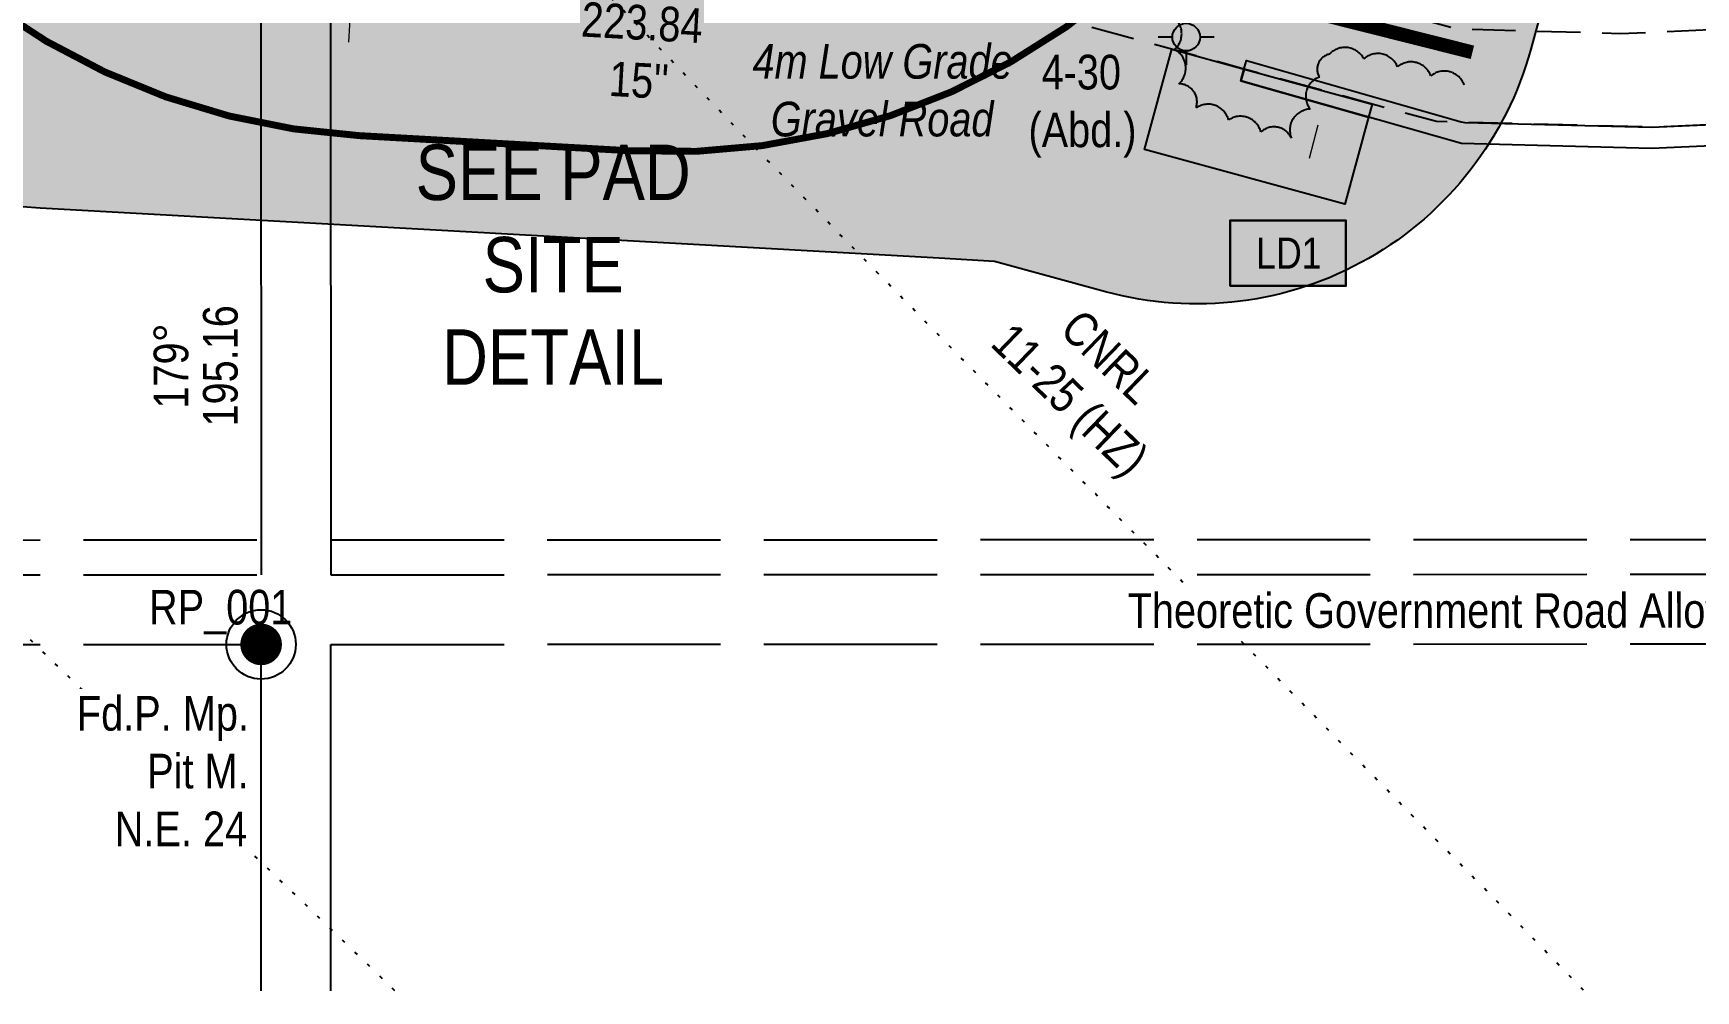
# Model space of a CAD drawing. Extents: x 492570 to 504268, y 6024618 to 6032974.
# Drawn here: x 499835.3 to 500315.1, y 6026245.6 to 6026521.9 of the extents above; entities that cross this region are included whole.
import ezdxf
from ezdxf.enums import TextEntityAlignment as Align

# ---------------------------------------------------------------- set-up
doc = ezdxf.new("R2010")
doc.units = 0
doc.header["$LTSCALE"] = 5
doc.header["$PDMODE"] = 34
doc.header["$PDSIZE"] = 0.03
for name, pattern in [('0', [1, 1, 0]), ('foc-ACCESSROAD', [3.75, 2.5, -1.25]), ('foc-BUFFER', [16.75, 15, -1.75]), ('foc-DOT', [1, 0.2, -0.8]), ('foc-UNSURVEYED', [12.5, 10, -2.5])]:
    doc.linetypes.add(name, pattern=pattern)
doc.layers.get('Defpoints').update_dxf_attribs({"color": 9})
for name, color, linetype in [('35', 37, 'Continuous'), ('AS-ROADS', 254, 'Continuous'), ('AUX-BUFFER', 7, 'foc-BUFFER'), ('DETAIL-HZ-Existing', 8, 'foc-DOT'), ('DRILL-T', 8, 'Continuous'), ('F-AR', 190, 'foc-ACCESSROAD'), ('F-RW', 190, 'Continuous'), ('F-WS-S', 8, 'Continuous'), ('L-BD', 7, 'Continuous'), ('L-DETAIL-T', 3, 'Continuous'), ('L-MON', 1, 'Continuous'), ('L-ROAD-T', 7, 'Continuous'), ('L-SEC', 7, 'Continuous'), ('L-USEC', 7, 'foc-UNSURVEYED'), ('P-BUFFER-H 30m', 51, 'Continuous'), ('P-TEMP-BLOCKS', 250, 'Continuous'), ('P-TEMP-BLUE', 146, 'Continuous'), ('P-WORKAREA', 113, 'Continuous'), ('P-WORKAREA-H', 111, 'Continuous'), ('T-BUSH', 110, '0')]:
    doc.layers.add(name, color=color, linetype=linetype)
for name, color, linetype, lineweight in [('F-AR-T', 190, 'Continuous', 9), ('F-WS-T', 190, 'Continuous', 9), ('T-TEXT', 48, 'Continuous', 18)]:
    doc.layers.add(name, color=color, linetype=linetype, lineweight=lineweight)
doc.layers.add('P-TEMP-BLUE-H', color=7, linetype='Continuous', true_color=0x99e6ff)
doc.styles.add('80', font='ARIALN.TTF', dxfattribs={"height": 10})
doc.styles.add('80CG', font='ARIALN.TTF', dxfattribs={"height": 10})
doc.styles.add('80L', font='ARIALN.TTF', dxfattribs={"height": 10})
doc.dimstyles.new('Compass 5 000', dxfattribs={"dimscale": 5, "dimtxt": 9, "dimasz": 2, "dimexe": 0.2, "dimexo": 0.0625, "dimgap": 0.5, "dimtad": 0, "dimtih": 1, "dimtoh": 1, "dimzin": 0, "dimdsep": 46, "dimtxsty": '80CG', "dimcen": 0.1, "dimse1": 1, "dimse2": 1, "dimclrd": 256, "dimclrt": 256, "dimaunit": 1, "dimadec": 4, "dimazin": 0, "dimtfac": 0.06, "dimtofl": 0, "dimtmove": 0, "dimatfit": 1, "dimfxl": 0.2, "dimtolj": 1, "dimtzin": 0, "dimlwd": -1, "dimarcsym": 0})

# ---------------------------------------------------------------- blocks, each defined once
blk = doc.blocks.new('fdia')
at = {"color": 255, "const_width": 1}
blk.add_lwpolyline([(-0.5, 0, 1), (0.5, 0, 1)], format="xyb", close=True, dxfattribs=at)
blk = doc.blocks.new('Fdiaa')
blk.add_blockref('fdia', (0, 0))
blk = doc.blocks.new('fdib')
at = {"color": 1, "const_width": 1.6}
blk.add_lwpolyline([(-0.3999999999996362, 0, 0.9999999999999998), (0.3999999999996362, 0, 1)], format="xyb", close=True, dxfattribs=at)
at = {"color": 1}
blk.add_circle((0, 0), 0.8, dxfattribs=at)
blk = doc.blocks.new('Fdibb')
blk.add_blockref('fdib', (0, 0))
blk = doc.blocks.new('fdicc')
for name in ['Fdibb', 'Fdiaa']:
    blk.add_blockref(name, (0, 0))
blk = doc.blocks.new('FDI')
blk.add_blockref('fdicc', (0, 0))
blk = doc.blocks.new('*D73')
at = {"layer": 'Defpoints', "color": 0, "transparency": 16777216}
for p in [(499929.0115203633, 6026566.585388045), (500057.9738313024, 6026559.24826827), (500056.4238143679, 6026532.004094532)]:
    blk.add_point(p, dxfattribs=at)
at = {"layer": 'F-AR-T', "transparency": 16777216}
for p, q in [((499929.579537004, 6026576.569242867), (499932.7163367888, 6026631.703813606)), ((499932.7163367888, 6026631.703813606), (499942.7163367888, 6026631.703813606)), ((499926.8934867881, 6026529.357359485), (499926.3254701475, 6026519.373504664))]:
    blk.add_line(p, q, dxfattribs=at)
for points in [[(499927.9155612005, 6026576.663912307), (499931.2435128075, 6026576.474573426), (499929.0115203633, 6026566.585388045)], [(499925.2295109846, 6026529.452028925), (499928.5574625917, 6026529.262690044), (499927.4615034288, 6026539.341214307)]]:
    blk.add_solid(points, dxfattribs=at)
at = {"layer": 'F-AR-T', "transparency": 16777216, "insert": (499977.0171553432, 6026631.703813605), "char_height": 10, "attachment_point": 5, "style": '80CG'}
blk.add_mtext('\\A1;Procyon\\P27.43 A/R\\PLOC 122123', dxfattribs=at)
blk = doc.blocks.new('*D74')
at = {"layer": 'Defpoints', "color": 0, "transparency": 16777216}
for p in [(500215.7718497535, 6026531.519706684), (500216.7654518192, 6026531.253865927), (500209.686273427, 6026504.794844543)]:
    blk.add_point(p, dxfattribs=at)
at = {"layer": 'F-AR-T', "transparency": 16777216}
for p, q in [((500218.3564649628, 6026541.179922221), (500223.1153580738, 6026558.966683285)), ((500223.1153580738, 6026558.966683285), (500233.1153580738, 6026558.966683285)), ((500206.1080561519, 6026495.400469762), (500203.5234409428, 6026485.740254225))]:
    blk.add_line(p, q, dxfattribs=at)
for points in [[(500216.74642904, 6026541.610691423), (500219.9665008858, 6026540.74915302), (500215.7718497535, 6026531.519706684)], [(500204.498020229, 6026495.831238964), (500207.7180920749, 6026494.969700561), (500208.6926713613, 6026505.060685299)]]:
    blk.add_solid(points, dxfattribs=at)
at = {"layer": 'F-AR-T', "transparency": 16777216, "insert": (500267.4161766287, 6026558.966683285), "char_height": 10, "attachment_point": 5, "style": '80CG'}
blk.add_mtext('\\A1;Procyon\\P27.43 A/R\\PLOC 122346', dxfattribs=at)
blk = doc.blocks.new('GABD')
for p, q in [((0, 0.8077887898252811), (0, 1.615577579648743)), ((-0.8077887898243716, 0), (-1.615577579648743, 0)), ((1.615577579648743, 0), (0.8077887898243716, 0)), ((0, -0.8077887898252811), (0, -1.615577579648743))]:
    blk.add_line(p, q)
blk.add_circle((0, 0), 0.8)
blk = doc.blocks.new('Temp_Area5')
at = {"true_color": 0x99e6ff}
h = blk.add_hatch(color=141, dxfattribs=at)
h.dxf.hatch_style = 1
h.paths.add_polyline_path([(-16.82711371331243, -9.436567862801894), (16.33187767662457, -9.436567862801894), (16.33187767662457, 9.053714016554295), (-16.82711371331243, 9.053714016554295)])
at = {"color": 250}
for points in [[(-17.02711371331247, -9.636567862801712), (16.53187767662462, -9.636567862801712), (16.53187767662462, 9.253714016554113), (-17.02711371331247, 9.253714016554113)], [(-16.92711371331245, -9.536567862801803), (16.43187767662459, -9.536567862801803), (16.43187767662459, 9.153714016554204), (-16.92711371331245, 9.153714016554204)]]:
    blk.add_lwpolyline(points, close=True, dxfattribs=at)
at = {"color": 250, "style": '80L'}
blk.add_attdef('TEMPORARY', text='', height=9, dxfattribs=at).set_placement((0.001048257894581184, -0.1484938545327168), align=Align.MIDDLE_CENTER)

msp = doc.modelspace()

# ---------------------------------------------------------------- hatches: boundary and pattern name
at = {"layer": 'P-BUFFER-H 30m'}
h = msp.add_hatch(color=256, dxfattribs=at)
h.dxf.hatch_style = 1
edge = h.paths.add_edge_path()
edge.add_line((500212.5608724068, 6026737.351633638), (500223.3037678244, 6026734.413624844))
edge.add_arc((500196.9382626591, 6026638.007560627), 99.94633100035736, -15.295460538249415, 74.70453946071763, ccw=False)
edge.add_line((500293.3443268763, 6026611.642055463), (500267.5588628262, 6026517.35692466))
edge.add_arc((500171.1527986091, 6026543.722429823), 99.9463310000498, 254.70453946168328, 344.70453946174183, ccw=False)
edge.add_line((500144.7872934454, 6026447.316365606), (500112.7462786423, 6026456.079066869))
edge.add_line((500112.7462786423, 6026456.079066869), (500096.8297106542, 6026456.971571152))
edge.add_line((500096.8297106542, 6026456.971571152), (499837.3870142811, 6026471.439717744))
edge.add_arc((499842.9519999998, 6026571.230999999), 99.94633099912883, 176.8161570979199, 266.8081351912604, ccw=False)
edge.add_line((499743.1599395756, 6026576.782014017), (499754.8169395778, 6026786.343014018))
edge.add_arc((499854.6090000013, 6026780.792000001), 99.94633099910538, 86.81151094927668, 176.8161570989638, ccw=False)
edge.add_line((499860.1681061985, 6026880.583609962), (500119.6321061985, 6026866.129609961))
edge.add_arc((500114.0730000013, 6026766.338), 99.94633099940184, -3.1852507647082007, 86.81151094924343, ccw=False)
edge.add_line((500213.8649239967, 6026760.78453391), (500212.5608724065, 6026737.351633638))
at = {"layer": 'P-TEMP-BLUE-H'}
h = msp.add_hatch(color=256, dxfattribs=at)
h.dxf.hatch_style = 1
h.paths.add_polyline_path([(500183.8218485499, 6026508.147225408), (500184.7926393463, 6026511.579139427), (500163.9263626785, 6026517.28572988), (500156.0203506913, 6026488.362915253), (500213.8639896787, 6026472.54361203), (500220.7400194473, 6026497.698409998)])
at = {"layer": 'P-WORKAREA-H'}
h = msp.add_hatch(color=256, dxfattribs=at)
h.dxf.hatch_style = 1
h.paths.add_polyline_path([(500184.7926393462, 6026511.579139427), (500221.7700016666, 6026501.466426644), (500220.7400194473, 6026497.698409998), (500183.8218485499, 6026508.147225408)])

# ---------------------------------------------------------------- linework, layer by layer
at = {"layer": '35', "color": 3}
msp.add_circle((499901.106, 6026345.53), 9.999999999999911, dxfattribs=at)
at = {"layer": 'AS-ROADS', "const_width": 3.997853239999951, "flags": 128}
msp.add_lwpolyline([(500250.682, 6026516.41), (500189.346, 6026531.847), (500171.913, 6026534.844), (500146.277, 6026538.264), (500119.018, 6026541.235), (500056.1780000022, 6026546.018), (500005.132, 6026549.345), (499933.375, 6026552.626), (499845.3, 6026557.623), (499770.811, 6026562.068)], dxfattribs=at)
at = {"layer": 'AUX-BUFFER', "color": 251, "linetype": 'foc-BUFFER', "const_width": 1.99892661999998, "flags": 128}
msp.add_lwpolyline([(500029.9755603327, 6026887.15928192), (499951.5929299702, 6026891.53203398, 1.000541562565846), (499929.3786570988, 6026492.364371736), (500007.729627755, 6026487.993371213, 1.00046220934177)], format="xyb", close=True, dxfattribs=at)
at = {"layer": 'DETAIL-HZ-Existing', "flags": 128}
for points in [[(500282.7610991068, 6026245.729188072), (500277.1020962188, 6026251.498086534), (500258.315674929, 6026270.851656627), (500238.8391030366, 6026290.545079637), (500218.8422741095, 6026310.848307794), (500200.1158398354, 6026330.001950837), (500180.0290133742, 6026350.445097952), (500161.2726485063, 6026369.35878429), (500141.8661453997, 6026388.952150573), (500122.4494804402, 6026408.625600873), (500103.102926299, 6026428.24906525), (500084.2465333155, 6026447.422765854), (500044.8029936464, 6026487.769307969), (500025.7964240244, 6026507.4229245), (499987.5129744249, 6026547.469993), (499968.5063144717, 6026567.153557668), (499910.9559431231, 6026627.584235755), (499891.9592410937, 6026647.677808109), (499873.6229038598, 6026666.501654781), (499854.5261322624, 6026686.595275191), (499834.3989353197, 6026707.85854781), (499815.4821906654, 6026727.922172342), (499796.6954205406, 6026747.945924797), (499773.8674838334, 6026771.578253303), (499739.1253320845, 6026807.716626933), (499719.9986809897, 6026827.490141168), (499700.2120463845, 6026847.163415647), (499680.3556095153, 6026866.316827084), (499660.8693130502, 6026885.070290327), (499641.0128149019, 6026904.213525698), (499621.0964203115, 6026923.386895039), (499581.3234884556, 6026961.803543601), (499541.6406326306, 6027000.160224001), (499521.443956501, 6027019.793371263), (499501.9876167787, 6027038.696833725), (499462.0047799636, 6027076.853403686), (499442.1983243979, 6027096.026765015), (499421.7717739686, 6027115.509837865), (499381.1190973693, 6027153.346196396), (499348.4484618582, 6027184.805129814), (499321.8096627787, 6027211.056290487), (499302.0131548734, 6027230.319609243), (499241.6440836429, 6027287.089251925), (499202.0014424841, 6027324.725983957), (499162.3684540453, 6027363.292702497), (499142.7119636651, 6027382.556133219), (499085.7917292235, 6027442.76704593), (499048.4878692474, 6027483.844606966), (499039.0141032759, 6027494.80146105), (499031.2309221927, 6027504.398840114)], [(499939.6875434207, 6026245.597253551), (499915.703482673, 6026268.738291462), (499895.647049584, 6026287.961521936), (499875.7406071052, 6026307.05476492), (499855.9241496951, 6026326.208176717), (499835.9877160547, 6026345.451360877), (499815.8412311563, 6026364.744600053), (499795.8447934942, 6026383.797806182), (499775.9284007165, 6026402.831068181), (499755.9519773882, 6026421.96445019), (499735.9255892679, 6026441.157673558), (499716.1391297883, 6026460.281094143), (499697.262942494, 6026478.674624674), (499676.506135046, 6026498.787674047), (499616.6868320271, 6026556.257591498), (499597.0203544956, 6026575.560883897), (499577.2037840297, 6026594.994235892), (499537.7208596175, 6026633.480982206), (499517.864332583, 6026652.894234939), (499497.9279387437, 6026672.027633666), (499478.0414066346, 6026691.310880443), (499458.3149636526, 6026710.414275399), (499418.572250732, 6026748.230920567), (499398.3256883121, 6026767.754121179), (499378.5392657641, 6026786.927412514), (499358.2728574025, 6026806.040661425), (499338.6763830445, 6026825.213988376), (499318.8697640415, 6026844.957344359), (499299.193293997, 6026864.120728113), (499279.3368092897, 6026883.394046624), (499239.363966447, 6026921.640675549), (499219.5475133195, 6026940.824010505), (499199.9910160158, 6026959.927384906), (499158.4886288643, 6026996.823534577), (499138.1134079965, 6027012.41660576), (499115.8780045503, 6027028.499037586), (499094.3922251406, 6027045.921760845), (499074.125997834, 6027064.344969518), (499053.9395728703, 6027083.548127744), (499014.6964374701, 6027122.404992959), (498995.0799174565, 6027141.948435567), (498975.7333186821, 6027161.611960396), (498956.8966170616, 6027181.355564195), (498937.4998163932, 6027201.509175435), (498918.2531664002, 6027221.342716647), (498899.0364960683, 6027241.216277385), (498860.8331143298, 6027280.94355747), (498851.8299328223, 6027290.380426751), (498826.8011321518, 6027316.562080425)]]:
    msp.add_lwpolyline(points, dxfattribs=at)
at = {"layer": 'F-AR', "flags": 128}
msp.add_lwpolyline([(500822.959637527, 6026477.2306035), (500768.7978870969, 6026487.301225697), (500741.5958830959, 6026492.359048993), (500723.0489253501, 6026493.363240294), (500613.7200709209, 6026499.284558671), (500564.072237063, 6026499.501516759), (500556.9961761499, 6026499.532270816), (500435.5564693244, 6026500.061758105), (500424.2345060436, 6026500.111627991), (500407.6250912568, 6026499.385844797), (500398.3854690488, 6026498.982267755), (500390.2246627598, 6026498.626932696), (500302.3284601957, 6026494.788376009), (500248.4572817467, 6026496.197858744), (500240.2911592225, 6026496.411516753), (500184.7933803557, 6026511.581758996), (500124.441, 6026528.079), (500124.381, 6026555.53), (500128.8740000022, 6026555.285), (500246.263, 6026523.181), (500250.3591893945, 6026523.066135868), (500293.4046580265, 6026521.859067569), (500394.9094146309, 6026526.292833172), (500403.0793403299, 6026526.649578317), (500423.6956506865, 6026527.5502284), (500509.1741884834, 6026527.176989748), (500516.2531849266, 6026527.145561677), (500540.994806588, 6026527.037846969), (500548.0708248648, 6026527.007068148), (500614.5220581172, 6026526.716212128), (500723.0407884861, 6026520.839914272), (500744.8582210419, 6026519.658137486), (500770.2936746958, 6026514.928150416), (500822.9500542441, 6026505.137648975)], dxfattribs=at)
at = {"layer": 'F-RW'}
msp.add_lwpolyline([(500389.2075122853, 6026492.474921685), (500302.3845800917, 6026488.683786315), (500247.4918562277, 6026490.126935095), (500183.8218485499, 6026508.147225408), (500184.9465872046, 6026512.123371836), (500185.4824154811, 6026514.01793291), (500247.4438046911, 6026496.344299675), (500248.4572817467, 6026496.197858744), (500302.3284601957, 6026494.788376009), (500390.2246627598, 6026498.626932696)], dxfattribs=at)
at = {"layer": 'L-SEC'}
for p, q in [((499900.9470000022, 6027169.778), (499901.102121451, 6026365.636203288)), ((499921.0532025534, 6027169.783860355), (499921.2083238661, 6026365.643285906)), ((499901.1232232525, 6026245.583668302), (499901.106, 6026345.53)), ((499921.2294256372, 6026245.591334863), (499921.2122031088, 6026345.533464801))]:
    msp.add_line(p, q, dxfattribs=at)
at = {"layer": 'L-USEC'}
for p, q in [((499099.8887985612, 6026375.388298132), (499901.0944984444, 6026375.693800503)), ((499099.8887734918, 6026365.330698123), (499901.0983334396, 6026365.636201946)), ((499099.8887233754, 6026345.224493235), (499901.106, 6026345.53))]:
    msp.add_line(p, q, dxfattribs=at)
at = {"layer": 'L-USEC', "flags": 128}
for points in [[(499901.0953744889, 6026375.693800825), (499901.1001813088, 6026375.693802518)], [(499921.2063837239, 6026375.700885136), (500723.0480689563, 6026375.983342173)], [(499901.0989173821, 6026365.636202159), (499901.102121451, 6026365.636203289)], [(499921.2083238661, 6026365.643285906), (500723.0515227369, 6026365.925743476)], [(499921.2121960544, 6026345.537082615), (500723.0584272112, 6026345.819541253)]]:
    msp.add_lwpolyline(points, dxfattribs=at)
at = {"layer": 'P-BUFFER-H 30m', "flags": 128}
msp.add_lwpolyline([(500212.5608724068, 6026737.351633638), (500223.3037678244, 6026734.413624844, -0.4142135623682421), (500293.3443268763, 6026611.642055463), (500267.5588628262, 6026517.35692466, -0.4142135623725459), (500144.7872934454, 6026447.316365606), (500112.7462786423, 6026456.079066869), (500096.8297106542, 6026456.971571152), (499837.3870142811, 6026471.439717744, -0.414172555371662), (499743.1599395756, 6026576.782014017), (499754.8169395778, 6026786.343014018, -0.4142373134629334), (499860.1681061985, 6026880.583609962), (500119.6321061985, 6026866.129609961, -0.4141970085094371), (500213.8649239967, 6026760.78453391), (500212.5608724065, 6026737.351633638)], format="xyb", dxfattribs=at)
at = {"layer": 'P-TEMP-BLUE', "flags": 128}
msp.add_lwpolyline([(500163.9263626785, 6026517.28572988), (500184.7926393462, 6026511.579139427), (500183.8218485499, 6026508.147225408), (500220.7400194475, 6026497.698409998), (500213.8639896787, 6026472.54361203), (500156.0203506913, 6026488.362915253)], close=True, dxfattribs=at)
at = {"layer": 'P-WORKAREA', "flags": 128}
msp.add_lwpolyline([(500184.7926393462, 6026511.579139427), (500221.7700016666, 6026501.466426644), (500220.7400194473, 6026497.698409998), (500183.8218485499, 6026508.147225408)], close=True, dxfattribs=at)
at = {"layer": 'T-BUSH', "flags": 128}
msp.add_lwpolyline([(500248.3272699927, 6026506.963753774, 0.52056705), (500238.6864492417, 6026509.599520465, 0.52056705), (500229.0456284925, 6026512.235287157, 0.52056705), (500219.3334228417, 6026514.520975111, 0.52056705), (500209.430309251, 6026515.870431316, 0.52056705), (500206.5216302163, 6026509.240622009, 0.52056705), (500203.852192801, 6026500.040529029, 0.52056705), (500198.4341455484, 6026491.641871114, 0.52056705), (500189.6502878742, 6026493.382161064, 0.52056705), (500180.2852077399, 6026496.873287655, 0.52056705), (500170.9201276056, 6026500.364414248, 0.52056705), (500165.9303106945, 6026507.296692314, 0.52056705), (500164.744355604, 6026517.220713743, 0.52056705), (500163.5584005135, 6026527.144735172, 0.52056705), (500154.381880967, 6026528.959059109, 0.52056705), (500144.439756374, 6026529.981477447, 0.52056705), (500134.488678752, 6026530.913542348, 0.52056705), (500124.5376011262, 6026531.845607221, 0.52056705), (500114.5863318376, 6026532.775589008, 0.52056705), (500104.6322494781, 6026533.674997249, 0.52056705), (500094.6781671204, 6026534.574405489, 0.52056705), (500084.7240847591, 6026535.47381373, 0.52056705), (500074.7700023996, 6026536.37322197, 0.52056705), (500064.81592004, 6026537.272630211, 0.52056705), (500054.8539926338, 6026538.056907791, 0.52056705), (500044.8699133382, 6026538.516093398, 0.52056705), (500034.8858340427, 6026538.975279007, 0.52056705), (500024.9017547471, 6026539.434464616, 0.52056705), (500014.9176754534, 6026539.893650224, 0.52056705), (500004.934050606, 6026540.361976367, 0.52056705), (499994.953661607, 6026540.895386371, 0.52056705), (499984.973272608, 6026541.428796375, 0.52056705), (499974.992883609, 6026541.962206379, 0.52056705), (499965.01249461, 6026542.495616384, 0.52056705), (499955.0321056111, 6026543.029026388, 0.52056705), (499945.0517166121, 6026543.562436392, 0.52056705), (499935.0713276131, 6026544.095846396, 0.52056705), (499925.0902364604, 6026544.615873742, 0.52056705), (499915.1088256172, 6026545.129807961, 0.52056705), (499905.127414774, 6026545.643742152, 0.52056705), (499895.1460039308, 6026546.157676401, 0.52056705), (499885.1645930876, 6026546.671610621, 0.52056705), (499875.1831822443, 6026547.185544841, 0.52056705), (499865.2017714011, 6026547.699479061, 0.52056705), (499855.2203605579, 6026548.213413281, 0.52056705), (499845.2389497147, 6026548.727347502, 0.52056705), (499835.2606554429, 6026549.295226621, 0.52056705), (499825.2864680103, 6026549.934191326, 0.52056705), (499815.3122805791, 6026550.573156028, 0.52056705), (499805.338093148, 6026551.212120731, 0.52056705), (499795.3639057169, 6026551.851085436, 0.52056705), (499785.3897182858, 6026552.490050139, 0.52056705), (499775.4155308546, 6026553.129014842, 0.52056705), (499765.4343434554, 6026553.63837131, 0.52056705), (499755.4493563976, 6026554.077375022, 0.52056705), (499745.4643693416, 6026554.516378732, 0.52056705), (499735.4793822819, 6026554.955382444, 0.52056705), (499725.494395224, 6026555.394386155, 0.52056705), (499715.5094081662, 6026555.833389866, 0.52056705), (499705.5244211084, 6026556.272393577, 0.52056705), (499695.5394340505, 6026556.711397287, 0.52056705), (499685.5544469926, 6026557.150400999, 0.52056705), (499675.5694599348, 6026557.58940471, 0.52056705), (499665.584472877, 6026558.028408421, 0.52056705), (499655.599485821, 6026558.467412132, 0.52056705), (499645.6144987613, 6026558.906415843, 0.52056705), (499635.6295117034, 6026559.345419554, 0.52056705), (499625.6445246456, 6026559.784423265, 0.52056705), (499615.6595375878, 6026560.223426976, 0.52056705), (499605.6745505299, 6026560.662430687, 0.52056705), (499595.6895634721, 6026561.101434398, 0.52056705), (499585.7045764142, 6026561.540438109, 0.52056705), (499575.7195893564, 6026561.97944182, 0.52056705), (499565.7346023004, 6026562.418445531, 0.52056705), (499555.7496152425, 6026562.857449242, 0.52056705), (499545.7646281829, 6026563.296452953, 0.52056705), (499535.779641125, 6026563.735456664, 0.52056705), (499525.7946540672, 6026564.174460376, 0.52056705), (499515.8096670093, 6026564.613464086, 0.52056705), (499505.8246799515, 6026565.052467797, 0.52056705), (499495.8396928936, 6026565.491471509, 0.52056705), (499485.8547058358, 6026565.930475219, 0.52056705), (499475.8697187798, 6026566.369478931, 0.52056705), (499465.8847317219, 6026566.808482641, 0.52056705), (499455.8997446623, 6026567.247486353, 0.52056705), (499445.9147576044, 6026567.686490064, 0.52056705), (499435.9297705466, 6026568.125493774, 0.52056705), (499425.9447834888, 6026568.564497486, 0.52056705), (499415.9597964309, 6026569.003501196, 0.52056705), (499405.974809373, 6026569.442504908, 0.52056705), (499395.9898223152, 6026569.881508619, 0.52056705), (499390.1672988867, 6026570.137503883, 0.52056705)], format="xyb", dxfattribs=at)

# ---------------------------------------------------------------- block references
at = {"layer": 'F-WS-S', "xscale": 4.997316549999959, "yscale": 4.997316549999959, "zscale": 4.999999999999934}
msp.add_blockref('GABD', (500168.0813681039, 6026520.786068906), dxfattribs=at)
at = {"layer": 'L-MON', "xscale": 4.999999999999932, "yscale": 4.999999999999932, "zscale": 4.999999999999932}
msp.add_blockref('FDI', (499901.106, 6026345.53), dxfattribs=at)
at = {"layer": 'P-TEMP-BLOCKS', "xscale": 0.99946331, "yscale": 0.99946331, "zscale": 0.99946331}
msp.add_blockref('Temp_Area5', (500197.6989001965, 6026458.609607608), dxfattribs=at).add_auto_attribs({'TEMPORARY': 'LD1'})

# ---------------------------------------------------------------- texts
at = {"layer": '35', "color": 3, "style": '80'}
msp.add_attdef('RP_001', (499868.7451063223, 6026351.284369555), 'RP', height=9.999999999999911, dxfattribs=at)
at = {"layer": 'DRILL-T', "insert": (500121.4649833563, 6026459.07085009), "char_height": 9.999999999999911, "attachment_point": 1, "rotation": 315.99375793716433, "style": '80L'}
msp.add_mtext_dynamic_manual_height_columns('\\pi23.152;CNRL\\P\\pi11.525;11-25 (HZ)', width=76.50093947083728, gutter_width=49.97316549999987, heights=[0], dxfattribs=at)
at = {"layer": 'F-WS-T', "insert": (500122.1693312211, 6026515.695687546), "char_height": 9.994709999999875, "attachment_point": 1, "style": '80L', "bg_fill": 1, "box_fill_scale": 1.2, "bg_fill_color": 51, "bg_fill_transparency": 0}
msp.add_mtext_dynamic_manual_height_columns('\\pi4.1814;4-30\\P\\pi0.39415;(Abd.)', width=30.58153199955367, gutter_width=49.97316549999978, heights=[0], dxfattribs=at)
at = {"layer": 'L-BD', "style": '80L'}
for s, p in [('195.16', (499889.3250984873, 6026425.927954374)), ('179°', (499875.0827463367, 6026425.927223966))]:
    msp.add_text(s, height=9.994633099999879, rotation=90.00289999999936, dxfattribs=at).set_placement(p, align=Align.MIDDLE)
at = {"layer": 'L-BD', "insert": (500011.3436321028, 6026529.996028999), "char_height": 9.994633099999884, "width": 35.53561651438335, "attachment_point": 2, "rotation": 356.8112000000237, "style": '80L', "bg_fill": 1, "box_fill_scale": 1.2, "bg_fill_color": 51, "bg_fill_transparency": 0}
msp.add_mtext("223.84 15''", dxfattribs=at)
at = {"layer": 'L-DETAIL-T', "insert": (499985.3973564554, 6026455.127075605), "char_height": 15.99141295999986, "width": 109.4163890323005, "attachment_point": 5, "style": '80CG'}
msp.add_mtext('SEE PAD SITE DETAIL', dxfattribs=at)
at = {"layer": 'T-TEXT', "insert": (500042.6068532463, 6026518.802036774), "char_height": 9.994633099999875, "attachment_point": 1, "style": '80L', "bg_fill": 1, "box_fill_scale": 1.2, "bg_fill_color": 51, "bg_fill_transparency": 0}
msp.add_mtext_dynamic_manual_height_columns('\\pi0.31245;{\\fArial Narrow|b0|i1|c0|p34;4m Low Grade \\P\\pi5.5927;Gravel Road}', width=74.90970690828466, gutter_width=49.97316549999987, heights=[0], dxfattribs=at)

# ---------------------------------------------------------------- dimensions: what is measured, and where the dimension line sits
at = {"layer": 'F-AR-T'}
for base, p1, p2, angle, text, picture, middle in [((499929.0115203633, 6026566.585388045), (500056.4238143679, 6026532.004094533), (500057.9738313024, 6026559.248268271), 86.74375176721878, 'Procyon\\P27.43 A/R\\PLOC 122123', '*D73', (499977.0171553432, 6026631.703813605)), ((500215.7718497535, 6026531.519706684), (500209.6862734269, 6026504.794844541), (500216.7654518194, 6026531.253865927), 75.0212061952123, 'Procyon\\P27.43 A/R\\PLOC 122346', '*D74', (500267.4161766287, 6026558.966683285))]:
    dim = msp.add_linear_dim(base=base, p1=p1, p2=p2, angle=angle, text=text, dimstyle='Compass 5 000', dxfattribs=at)
    dim.commit()
    dim.dimension.update_dxf_attribs({"geometry": picture, "text_midpoint": middle, "dimtype": 161})

# ---------------------------------------------------------------- next in the draw order: texts
at = {"layer": 'L-MON', "insert": (499840.5012835321, 6026330.640108745), "char_height": 9.999999999999869, "attachment_point": 1, "style": '80L', "bg_fill": 3, "box_fill_scale": 1.2, "bg_fill_color": 256, "bg_fill_transparency": 0}
msp.add_mtext_dynamic_manual_height_columns('\\pi7.4329;Fd.P. Mp.\\P\\pi27.733;Pit M.\\P\\pi18.367;N.E. 24', width=55.15457025920812, gutter_width=49.97316549999987, heights=[0], dxfattribs=at)
at = {"layer": 'L-ROAD-T', "insert": (500251.0938411974, 6026360.309004284), "char_height": 9.994709999999849, "width": 199.8414810558876, "attachment_point": 2, "rotation": 0.01011339762556561, "style": '80L', "bg_fill": 3, "box_fill_scale": 1.2, "bg_fill_color": 256, "bg_fill_transparency": 0}
msp.add_mtext('Theoretic Government Road Allowance', dxfattribs=at)

doc.saveas('drawing.dxf')
